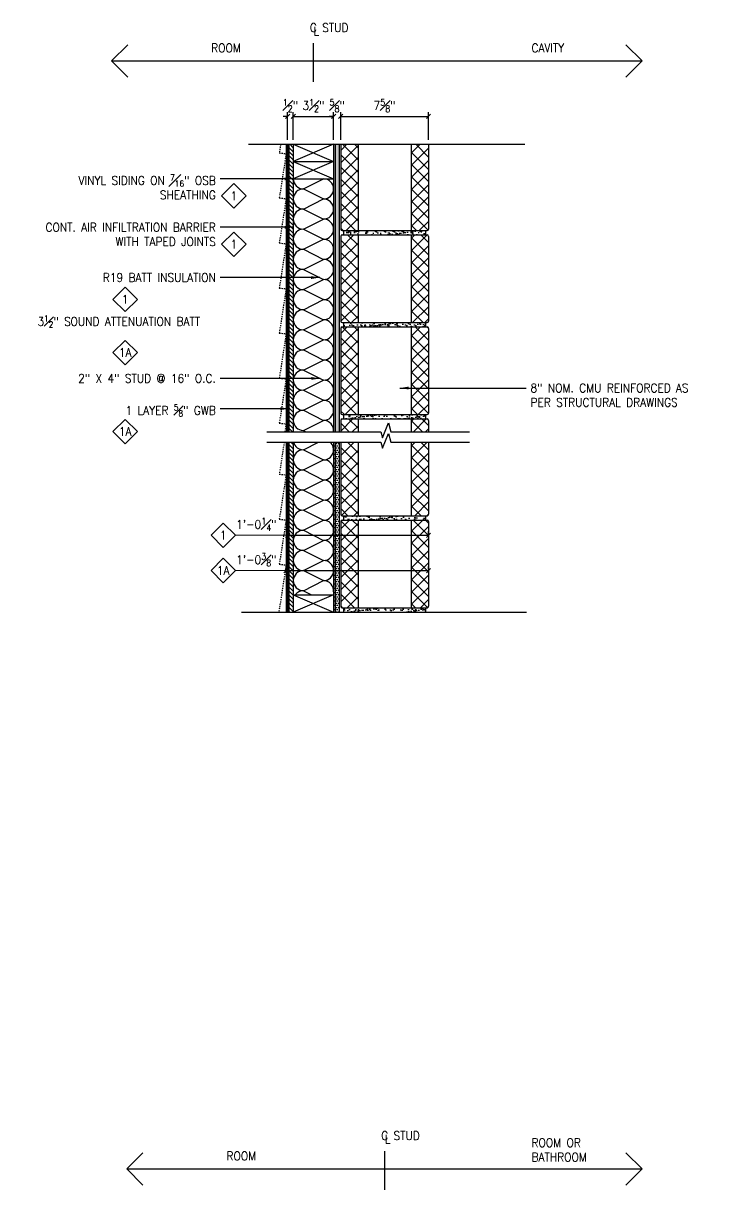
# Model space of a CAD drawing. Header units: inches. Extents: x 14 to 347, y 32 to 277.
# Drawn here: x 14 to 73.7, y 176.1 to 277.5 of the extents above; entities that cross this region are included whole.
import ezdxf
from ezdxf.enums import TextEntityAlignment as Align

# ---------------------------------------------------------------- set-up
doc = ezdxf.new("R2010")
doc.units = ezdxf.units.IN
doc.header["$LTSCALE"] = 0.5
doc.header["$MEASUREMENT"] = 0
doc.linetypes.add('HIDDEN2', pattern=[0.1875, 0.125, -0.0625])
for name, color, linetype in [('A-ANNO-DIMS', 7, 'Continuous'), ('A-ANNO-NOTE', 7, 'Continuous'), ('A-ANNO-SYMB', 7, 'Continuous'), ('A-DETL-MCUT', 2, 'Continuous'), ('A-DETL-PATT', 8, 'Continuous')]:
    doc.layers.add(name, color=color, linetype=linetype)
doc.styles.add('NOTE', font='romans.shx', dxfattribs={"width": 0.9})
doc.dimstyles.new('NOTE8', dxfattribs={"dimscale": 8, "dimtxt": 0.09375, "dimasz": 0.046875, "dimexe": 0.046875, "dimexo": 0.046875, "dimgap": 0.046875, "dimtad": 1, "dimdec": 4, "dimzin": 0, "dimdsep": 46, "dimlunit": 4, "dimtxsty": 'NOTE', "dimblk": 'OBLIQUE', "dimcen": 0.09, "dimadec": 0, "dimazin": 0, "dimtfac": 0.75, "dimtdec": 4, "dimtofl": 0, "dimtmove": 2, "dimatfit": 3, "dimldrblk": 'OBLIQUE', "dimfxl": 0, "dimfrac": 1, "dimtolj": 1, "dimtzin": 0, "dimarcsym": 0})
doc.dimstyles.new('TEXT8', dxfattribs={"dimscale": 8, "dimtxt": 0.09375, "dimasz": 0.09375, "dimexe": 0.046875, "dimexo": 0.046875, "dimgap": 0.046875, "dimtad": 0, "dimdec": 4, "dimzin": 0, "dimdsep": 46, "dimlunit": 4, "dimtxsty": 'NOTE', "dimcen": 0.09, "dimadec": 0, "dimazin": 0, "dimtfac": 0.75, "dimtdec": 4, "dimtofl": 0, "dimtmove": 2, "dimatfit": 3, "dimfxl": 0, "dimfrac": 1, "dimtolj": 1, "dimtzin": 0, "dimarcsym": 0})
pattern_1 = [(135, (0, 0.02974), (-0.1767767, -0.1767767), [])]

# ---------------------------------------------------------------- blocks, each defined once
blk = doc.blocks.new('_Oblique')
at = {"color": 0, "lineweight": -2}
blk.add_line((-0.5, -0.5), (0.5, 0.5), dxfattribs=at)
blk = doc.blocks.new('*D1')
at = {"layer": 'A-ANNO-DIMS', "color": 0, "lineweight": -2}
for p, q in [((36.93, 267.33), (36.93, 269.76)), ((37.43, 267.33), (37.43, 269.76)), ((36.93, 269.38), (36.56, 269.38)), ((37.43, 269.38), (37.81, 269.38))]:
    blk.add_line(p, q, dxfattribs=at)
at = {"layer": 'Defpoints', "color": 0}
for p in [(37.43, 269.38), (36.93, 266.95), (37.43, 266.95)]:
    blk.add_point(p, dxfattribs=at)
at = {"layer": 'A-ANNO-DIMS', "color": 0, "lineweight": -2, "xscale": 0.375, "yscale": 0.375, "zscale": 0.375}
blk.add_blockref('_Oblique', (36.93, 269.38), dxfattribs=at)
at = {"layer": 'A-ANNO-DIMS', "color": 0, "lineweight": -2, "xscale": 0.375, "yscale": 0.375, "zscale": 0.375, "rotation": 180}
blk.add_blockref('_Oblique', (37.43, 269.38), dxfattribs=at)
at = {"layer": 'A-ANNO-DIMS', "color": 0, "insert": (37.18, 270.32), "char_height": 0.75, "attachment_point": 5, "style": 'NOTE'}
blk.add_mtext('\\A1;{\\H0.750000x;\\S1#2;}"', dxfattribs=at)
blk = doc.blocks.new('*D2')
at = {"layer": 'A-ANNO-DIMS', "color": 0, "lineweight": -2}
for p, q in [((37.43, 267.33), (37.43, 269.76)), ((40.93, 267.33), (40.93, 269.76)), ((37.43, 269.38), (40.93, 269.38))]:
    blk.add_line(p, q, dxfattribs=at)
at = {"layer": 'Defpoints', "color": 0}
for p in [(40.93, 269.38), (37.43, 266.95), (40.93, 266.95)]:
    blk.add_point(p, dxfattribs=at)
at = {"layer": 'A-ANNO-DIMS', "color": 0, "lineweight": -2, "xscale": 0.375, "yscale": 0.375, "zscale": 0.375, "rotation": 180}
blk.add_blockref('_Oblique', (37.43, 269.38), dxfattribs=at)
at = {"layer": 'A-ANNO-DIMS', "color": 0, "lineweight": -2, "xscale": 0.375, "yscale": 0.375, "zscale": 0.375}
blk.add_blockref('_Oblique', (40.93, 269.38), dxfattribs=at)
at = {"layer": 'A-ANNO-DIMS', "color": 0, "insert": (39.18, 270.32), "char_height": 0.75, "attachment_point": 5, "style": 'NOTE'}
blk.add_mtext('\\A1;3{\\H0.750000x;\\S1#2;}"', dxfattribs=at)
blk = doc.blocks.new('*D3')
at = {"layer": 'A-ANNO-DIMS', "color": 0, "lineweight": -2}
for p, q in [((40.93, 267.33), (40.93, 269.76)), ((41.56, 267.33), (41.56, 269.76)), ((40.93, 269.38), (40.56, 269.38)), ((41.56, 269.38), (41.93, 269.38))]:
    blk.add_line(p, q, dxfattribs=at)
at = {"layer": 'Defpoints', "color": 0}
for p in [(41.56, 269.38), (40.93, 266.95), (41.56, 266.95)]:
    blk.add_point(p, dxfattribs=at)
at = {"layer": 'A-ANNO-DIMS', "color": 0, "lineweight": -2, "xscale": 0.375, "yscale": 0.375, "zscale": 0.375}
blk.add_blockref('_Oblique', (40.93, 269.38), dxfattribs=at)
at = {"layer": 'A-ANNO-DIMS', "color": 0, "lineweight": -2, "xscale": 0.375, "yscale": 0.375, "zscale": 0.375, "rotation": 180}
blk.add_blockref('_Oblique', (41.56, 269.38), dxfattribs=at)
at = {"layer": 'A-ANNO-DIMS', "color": 0, "insert": (41.24, 270.32), "char_height": 0.75, "attachment_point": 5, "style": 'NOTE'}
blk.add_mtext('\\A1;{\\H0.750000x;\\S5#8;}"', dxfattribs=at)
blk = doc.blocks.new('*D4')
at = {"layer": 'A-ANNO-DIMS', "color": 0, "lineweight": -2}
for p, q in [((41.56, 267.33), (41.56, 269.76)), ((49.18, 267.33), (49.18, 269.76)), ((41.56, 269.38), (49.18, 269.38))]:
    blk.add_line(p, q, dxfattribs=at)
at = {"layer": 'Defpoints', "color": 0}
for p in [(49.18, 269.38), (41.56, 266.95), (49.18, 266.95)]:
    blk.add_point(p, dxfattribs=at)
at = {"layer": 'A-ANNO-DIMS', "color": 0, "lineweight": -2, "xscale": 0.375, "yscale": 0.375, "zscale": 0.375, "rotation": 180}
blk.add_blockref('_Oblique', (41.56, 269.38), dxfattribs=at)
at = {"layer": 'A-ANNO-DIMS', "color": 0, "lineweight": -2, "xscale": 0.375, "yscale": 0.375, "zscale": 0.375}
blk.add_blockref('_Oblique', (49.18, 269.38), dxfattribs=at)
at = {"layer": 'A-ANNO-DIMS', "color": 0, "insert": (45.37, 270.32), "char_height": 0.75, "attachment_point": 5, "style": 'NOTE'}
blk.add_mtext('\\A1;7{\\H0.750000x;\\S5#8;}"', dxfattribs=at)
blk = doc.blocks.new('*D5')
at = {"layer": 'A-ANNO-DIMS', "color": 0, "lineweight": -2}
for p, q in [((36.93, 232.9), (36.93, 233.32)), ((49.18, 233.09), (49.18, 233.32)), ((49.18, 232.95), (36.93, 232.95))]:
    blk.add_line(p, q, dxfattribs=at)
at = {"layer": 'Defpoints', "color": 0}
for p in [(36.93, 232.95), (36.93, 232.53), (49.18, 232.72)]:
    blk.add_point(p, dxfattribs=at)
at = {"layer": 'A-ANNO-DIMS', "color": 0, "lineweight": -2, "xscale": 0.375, "yscale": 0.375, "zscale": 0.375, "rotation": 180}
blk.add_blockref('_Oblique', (36.93, 232.95), dxfattribs=at)
at = {"layer": 'A-ANNO-DIMS', "color": 0, "lineweight": -2, "xscale": 0.375, "yscale": 0.375, "zscale": 0.375}
blk.add_blockref('_Oblique', (49.18, 232.95), dxfattribs=at)
at = {"layer": 'A-ANNO-DIMS', "color": 0, "insert": (34.22, 233.91), "char_height": 0.75, "attachment_point": 5, "style": 'NOTE'}
blk.add_mtext('\\A1;1\'-0{\\H0.750000x;\\S1#4;}"', dxfattribs=at)
blk = doc.blocks.new('*D6')
at = {"layer": 'A-ANNO-DIMS', "color": 0, "lineweight": -2}
for p, q in [((36.81, 229.83), (36.81, 230.26)), ((49.18, 230.03), (49.18, 230.26)), ((49.18, 229.88), (36.81, 229.88))]:
    blk.add_line(p, q, dxfattribs=at)
at = {"layer": 'Defpoints', "color": 0}
for p in [(36.81, 229.88), (36.81, 229.46), (49.18, 229.65)]:
    blk.add_point(p, dxfattribs=at)
at = {"layer": 'A-ANNO-DIMS', "color": 0, "lineweight": -2, "xscale": 0.375, "yscale": 0.375, "zscale": 0.375, "rotation": 180}
blk.add_blockref('_Oblique', (36.81, 229.88), dxfattribs=at)
at = {"layer": 'A-ANNO-DIMS', "color": 0, "lineweight": -2, "xscale": 0.375, "yscale": 0.375, "zscale": 0.375}
blk.add_blockref('_Oblique', (49.18, 229.88), dxfattribs=at)
at = {"layer": 'A-ANNO-DIMS', "color": 0, "insert": (34.22, 230.84), "char_height": 0.75, "attachment_point": 5, "style": 'NOTE'}
blk.add_mtext('\\A1;1\'-0{\\H0.750000x;\\S3#8;}"', dxfattribs=at)
blk = doc.blocks.new('IDENYQ1')
blk.add_lwpolyline([(0, -1.06), (1.06, 0), (0, 1.06), (-1.06, 0)], close=True)
at = {"style": 'NOTE', "width": 0.9}
blk.add_attdef('#', text='', height=0.75, dxfattribs=at).set_placement((0, 0), align=Align.MIDDLE)
blk = doc.blocks.new('TT')
for q in [(-1.41, 1.41), (-1.41, -1.41)]:
    blk.add_line((0, 0), q)

msp = doc.modelspace()

# ---------------------------------------------------------------- hatches: boundary and pattern name
at = {"layer": 'A-DETL-PATT'}
h = msp.add_hatch(dxfattribs=at)
h.set_pattern_fill('ANSI31', color=256, scale=2, angle=90, style=0)
h.set_pattern_definition([(45, (73.86367, 0), (0.1767767, -0.1767767), [])])
h.paths.add_polyline_path([(36.93184, 266.95099), (37.05684, 266.95099), (37.05684, 241.96592), (36.93184, 241.96592)])
h = msp.add_hatch(dxfattribs=at)
h.set_pattern_fill('ANSI31', color=256, scale=2, angle=90, style=0)
h.set_pattern_definition(pattern_1)
h.paths.add_polyline_path([(37.05684, 241.96592), (37.43184, 241.96592), (37.43184, 266.95099), (37.05684, 266.95099)])
h = msp.add_hatch(dxfattribs=at)
h.set_pattern_fill('DOTS', color=256, scale=3, style=0)
h.paths.add_polyline_path([(41.43184, 266.95099), (41.05684, 266.95099), (41.05684, 241.96592), (41.43184, 241.96592)])
h = msp.add_hatch(dxfattribs=at)
h.set_pattern_fill('NET', color=256, scale=6, angle=45, style=0)
h.paths.add_polyline_path([(43.05684, 266.95099), (41.55684, 266.95099), (41.55684, 259.57599, 0.414213562), (41.68184, 259.45099), (43.05684, 259.45099)])
h.paths.add_polyline_path([(43.05684, 259.07599), (41.68184, 259.07599, 0.414213562), (41.55684, 258.95099), (41.55684, 251.57599, 0.414213562), (41.68184, 251.45099), (43.05684, 251.45099)])
h.paths.add_polyline_path([(43.05684, 251.07599), (41.68184, 251.07599, 0.414213562), (41.55684, 250.95099), (41.55684, 243.57599, 0.414213562), (41.68184, 243.45099), (43.05684, 243.45099)])
h.paths.add_polyline_path([(43.05684, 243.07599), (41.68184, 243.07599, 0.414213562), (41.55684, 242.95099), (41.55684, 241.96592), (43.05684, 241.96592)])
h.paths.add_polyline_path([(49.18184, 250.95099, 0.414213562), (49.05684, 251.07599), (47.68184, 251.07599), (47.68184, 243.45099), (49.05684, 243.45099, 0.414213562), (49.18184, 243.57599)])
h.paths.add_polyline_path([(49.18184, 242.95099, 0.414213562), (49.05684, 243.07599), (47.68184, 243.07599), (47.68184, 241.96592), (49.18184, 241.96592)])
h.paths.add_polyline_path([(49.18184, 258.95099, 0.414213562), (49.05684, 259.07599), (47.68184, 259.07599), (47.68184, 251.45099), (49.05684, 251.45099, 0.414213562), (49.18184, 251.57599)])
h.paths.add_polyline_path([(49.18184, 266.95099), (47.68184, 266.95099), (47.68184, 259.45099), (49.05684, 259.45099, 0.414213562), (49.18184, 259.57599)])
h = msp.add_hatch(dxfattribs=at)
h.set_pattern_fill('AR-SAND', color=256, scale=0.25, style=0)
h.paths.add_polyline_path([(41.80684, 259.45099), (41.80684, 259.07599), (48.93184, 259.07599), (48.93184, 259.45099)])
h = msp.add_hatch(dxfattribs=at)
h.set_pattern_fill('AR-SAND', color=256, scale=0.25, style=0)
h.paths.add_polyline_path([(41.80684, 234.6649), (41.80684, 234.2899), (48.93184, 234.2899), (48.93184, 234.6649)])
h.paths.add_polyline_path([(41.80684, 243.45099), (41.80684, 243.07599), (48.93184, 243.07599), (48.93184, 243.45099)])
h.paths.add_polyline_path([(48.93184, 251.07599), (48.93184, 251.45099), (41.80684, 251.45099), (41.80684, 251.07599)])
h = msp.add_hatch(dxfattribs=at)
h.set_pattern_fill('ANSI31', color=256, scale=2, style=0)
h.paths.add_polyline_path([(37.05684, 241.05675), (36.93184, 241.05675), (36.93184, 226.2899), (37.05684, 226.2899)])
h = msp.add_hatch(dxfattribs=at)
h.set_pattern_fill('ANSI31', color=256, scale=2, angle=90, style=0)
h.set_pattern_definition(pattern_1)
h.paths.add_polyline_path([(37.05684, 226.2899), (37.43184, 226.2899), (37.43184, 241.05675), (37.05684, 241.05675)])
h = msp.add_hatch(dxfattribs=at)
h.set_pattern_fill('DOTS', color=256, scale=3, style=0)
h.paths.add_polyline_path([(41.43184, 241.05675), (41.05684, 241.05675), (41.05684, 226.2899), (41.43184, 226.2899)])
h = msp.add_hatch(dxfattribs=at)
h.set_pattern_fill('NET', color=256, scale=6, angle=45, style=0)
h.paths.add_polyline_path([(49.18184, 241.05675), (47.68184, 241.05675), (47.68184, 234.6649), (49.05684, 234.6649, 0.414213562), (49.18184, 234.7899)])
h.paths.add_polyline_path([(49.18184, 234.1649, 0.414213562), (49.05684, 234.2899), (47.68184, 234.2899), (47.68184, 226.6649), (49.05684, 226.6649, 0.414213562), (49.18184, 226.7899)])
h.paths.add_polyline_path([(43.05684, 234.2899), (41.68184, 234.2899, 0.414213562), (41.55684, 234.1649), (41.55684, 226.7899, 0.414213562), (41.68184, 226.6649), (43.05684, 226.6649)])
h.paths.add_polyline_path([(43.05684, 241.05675), (41.55684, 241.05675), (41.55684, 234.7899, 0.414213562), (41.68184, 234.6649), (43.05684, 234.6649)])
h = msp.add_hatch(dxfattribs=at)
h.set_pattern_fill('AR-SAND', color=256, scale=0.25, style=0)
h.paths.add_polyline_path([(48.93184, 226.6649), (41.80684, 226.6649), (41.80684, 226.2899), (48.93184, 226.2899)])

# ---------------------------------------------------------------- linework, layer by layer
at = {"layer": 'A-ANNO-DIMS'}
for p, q in [((36.93184, 232.94995), (32.40553, 232.9684)), ((36.93184, 229.88057), (32.40553, 229.89902))]:
    msp.add_line(p, q, dxfattribs=at)
at = {"layer": 'A-ANNO-NOTE'}
for p, q in [((39.18184, 272.39696), (39.18184, 275.75591)), ((21.63342, 274.20099), (67.74104, 274.20099)), ((45.39432, 176.07122), (45.39432, 179.43017)), ((22.95616, 177.87525), (67.75011, 177.87525))]:
    msp.add_line(p, q, dxfattribs=at)
at = {"layer": 'A-ANNO-SYMB'}
for p, q in [((35.14221, 241.96592), (45.02969, 241.96592)), ((45.92184, 241.96592), (52.73301, 241.96592)), ((35.14221, 241.05675), (45.02969, 241.05675)), ((45.92184, 241.05675), (52.73301, 241.05675)), ((36.93184, 232.94995), (32.40553, 232.9684)), ((36.93184, 229.88057), (32.40553, 229.89902))]:
    msp.add_line(p, q, dxfattribs=at)
for points in [[(45.02969, 241.96592), (45.17535, 241.43648), (45.70335, 242.72751), (45.92184, 241.96592)], [(45.02969, 241.05675), (45.17535, 240.52731), (45.70335, 241.81834), (45.92184, 241.05675)]]:
    msp.add_lwpolyline(points, dxfattribs=at)
at = {"layer": 'A-DETL-MCUT'}
for p, q in [((33.53908, 266.95099), (57.54208, 266.95099)), ((36.80684, 266.95099), (36.80684, 241.96592)), ((36.93184, 266.95099), (36.93184, 241.96592)), ((37.05684, 266.95099), (37.05684, 241.96592)), ((37.43184, 266.95099), (37.43184, 241.96592)), ((37.43184, 266.95099), (40.93184, 265.45099)), ((40.93184, 266.95099), (37.43184, 265.45099)), ((40.93184, 266.95099), (40.93184, 241.96592)), ((41.05684, 266.95099), (41.05684, 241.96592)), ((41.43184, 266.95099), (41.43184, 241.96592)), ((41.55684, 266.95099), (41.55684, 259.57599)), ((43.05684, 266.95099), (43.05684, 259.45099)), ((47.68184, 266.95099), (47.68184, 259.45099)), ((49.18184, 266.95099), (49.18184, 259.57599)), ((37.43184, 265.45099), (40.93184, 265.45099)), ((40.93184, 265.45099), (37.43184, 263.95099)), ((37.43184, 265.45099), (40.93184, 263.95099)), ((37.43184, 263.95099), (40.93184, 263.95099)), ((41.55684, 258.95099), (41.55684, 251.57599)), ((41.68184, 259.45099), (49.05684, 259.45099)), ((41.68184, 259.07599), (49.05684, 259.07599)), ((41.80684, 259.45099), (41.80684, 259.07599)), ((43.05684, 259.07599), (43.05684, 251.45099)), ((47.68184, 259.07599), (47.68184, 251.45099)), ((48.93184, 259.45099), (48.93184, 259.07599)), ((49.18184, 258.95099), (49.18184, 251.57599)), ((41.55684, 250.95099), (41.55684, 243.57599)), ((41.68184, 251.45099), (49.05684, 251.45099)), ((41.68184, 251.07599), (49.05684, 251.07599)), ((41.80684, 251.45099), (41.80684, 251.07599)), ((43.05684, 251.07599), (43.05684, 243.45099)), ((47.68184, 251.07599), (47.68184, 243.45099)), ((48.93184, 251.45099), (48.93184, 251.07599)), ((49.18184, 250.95099), (49.18184, 243.57599)), ((41.68184, 243.45099), (49.05684, 243.45099)), ((41.80684, 243.45099), (41.80684, 243.07599)), ((48.93184, 243.45099), (48.93184, 243.07599)), ((41.55684, 242.95099), (41.55684, 241.96592)), ((41.68184, 243.07599), (49.05684, 243.07599)), ((43.05684, 243.07599), (43.05684, 241.96592)), ((47.68184, 243.07599), (47.68184, 241.96592)), ((49.18184, 242.95099), (49.18184, 241.96592)), ((36.80684, 241.05675), (36.80684, 226.2899)), ((36.93184, 241.05675), (36.93184, 226.2899)), ((37.05684, 241.05675), (37.05684, 226.2899)), ((37.43184, 241.05675), (37.43184, 226.2899)), ((40.93184, 241.05675), (40.93184, 226.2899)), ((41.05684, 241.05675), (41.05684, 226.2899)), ((41.43184, 241.05675), (41.43184, 226.2899)), ((41.55684, 241.05675), (41.55684, 234.7899)), ((43.05684, 241.05675), (43.05684, 234.6649)), ((47.68184, 241.05675), (47.68184, 234.6649)), ((49.18184, 241.05675), (49.18184, 234.7899)), ((41.68184, 234.6649), (49.05684, 234.6649)), ((41.68184, 234.2899), (49.05684, 234.2899)), ((41.80684, 234.6649), (41.80684, 234.2899)), ((43.05684, 234.2899), (43.05684, 226.6649)), ((47.68184, 234.2899), (47.68184, 226.6649)), ((48.93184, 234.6649), (48.93184, 234.2899)), ((41.55684, 234.1649), (41.55684, 226.7899)), ((49.18184, 234.1649), (49.18184, 226.7899)), ((37.43184, 227.7899), (40.93184, 227.7899)), ((37.43184, 227.7899), (40.93184, 226.2899)), ((40.93184, 227.7899), (37.43184, 226.2899)), ((32.94289, 226.2899), (57.68326, 226.2899)), ((41.68184, 226.6649), (49.05684, 226.6649)), ((41.80684, 226.6649), (41.80684, 226.2899)), ((48.93184, 226.6649), (48.93184, 226.2899))]:
    msp.add_line(p, q, dxfattribs=at)
at = {"layer": 'A-DETL-MCUT', "linetype": 'HIDDEN2'}
for p, q in [((36.32929, 266.95099), (36.21475, 266.20496)), ((36.21475, 266.20496), (36.80684, 266.14563)), ((36.80684, 266.14563), (36.21475, 262.2891)), ((36.21475, 262.2891), (36.80684, 262.22977)), ((36.80684, 262.22977), (36.21475, 258.37324)), ((36.21475, 258.37324), (36.80684, 258.31391)), ((36.80684, 258.31391), (36.21475, 254.45738)), ((36.21475, 254.45738), (36.80684, 254.39805)), ((36.80684, 254.39805), (36.21475, 250.54152)), ((36.21475, 250.54152), (36.80684, 250.48219)), ((36.80684, 250.48219), (36.21475, 246.62566)), ((36.21475, 246.62566), (36.80684, 246.56633)), ((36.80684, 246.56633), (36.21475, 242.7098)), ((36.21475, 242.7098), (36.80684, 242.65047)), ((36.80684, 242.65047), (36.70174, 241.96592)), ((36.64216, 241.05675), (36.21475, 238.27282)), ((36.21475, 238.27282), (36.80684, 238.21349)), ((36.80684, 238.21349), (36.21475, 234.35697)), ((36.21475, 234.35697), (36.80684, 234.29763)), ((36.80684, 234.29763), (36.21475, 230.44111)), ((36.80684, 230.38177), (36.17862, 226.2899)), ((36.21475, 230.44111), (36.80684, 230.38177))]:
    msp.add_line(p, q, dxfattribs=at)
at = {"layer": 'A-DETL-MCUT'}
for centre, start, end in [((41.68184, 259.57599), 180, 270), ((41.68184, 258.95099), 90, 180), ((49.05684, 259.57599), 270, 0), ((49.05684, 258.95099), 0, 90), ((41.68184, 251.57599), 180, 270), ((49.05684, 251.57599), 270, 0), ((41.68184, 250.95099), 90, 180), ((49.05684, 250.95099), 0, 90), ((41.68184, 243.57599), 180, 270), ((49.05684, 243.57599), 270, 0), ((41.68184, 242.95099), 90, 180), ((49.05684, 242.95099), 0, 90), ((41.68184, 234.7899), 180, 270), ((41.68184, 234.1649), 90, 180), ((49.05684, 234.7899), 270, 0), ((49.05684, 234.1649), 0, 90), ((41.68184, 226.7899), 180, 270), ((49.05684, 226.7899), 270, 0)]:
    msp.add_arc(centre, 0.125, start, end, dxfattribs=at)
at = {"layer": 'A-DETL-PATT'}
for p, q in [((38.30684, 263.07599), (40.05684, 263.95099)), ((38.30684, 263.07599), (40.05684, 262.20099)), ((38.30684, 261.32599), (40.05684, 262.20099)), ((38.30684, 261.32599), (40.05684, 260.45099)), ((38.30684, 259.57599), (40.05684, 260.45099)), ((38.30684, 259.57599), (40.05684, 258.70099)), ((38.30684, 257.82599), (40.05684, 258.70099)), ((38.30684, 257.82599), (40.05684, 256.95099)), ((38.30684, 256.07599), (40.05684, 256.95099)), ((38.30684, 256.07599), (40.05684, 255.20099)), ((38.30684, 254.32599), (40.05684, 255.20099)), ((38.30684, 254.32599), (40.05684, 253.45099)), ((38.30684, 252.57599), (40.05684, 253.45099)), ((38.30684, 252.57599), (40.05684, 251.70099)), ((38.30684, 250.82599), (40.05684, 251.70099)), ((38.30684, 250.82599), (40.05684, 249.95099)), ((38.30684, 249.07599), (40.05684, 249.95099)), ((38.30684, 249.07599), (40.05684, 248.20099)), ((38.30684, 247.32599), (40.05684, 248.20099)), ((38.30684, 247.32599), (40.05684, 246.45099)), ((38.30684, 245.57599), (40.05684, 246.45099)), ((38.30684, 245.57599), (40.05684, 244.70099)), ((38.30684, 243.82599), (40.05684, 244.70099)), ((38.30684, 243.82599), (40.05684, 242.95099)), ((38.30684, 242.07599), (40.05684, 242.95099)), ((38.30684, 242.07599), (38.52697, 241.96592)), ((38.30684, 240.39351), (39.63331, 241.05675)), ((38.30684, 240.39351), (40.05684, 239.51851)), ((38.30684, 238.64351), (40.05684, 239.51851)), ((38.30684, 238.64351), (40.05684, 237.76851)), ((38.30684, 236.89351), (40.05684, 237.76851)), ((38.30684, 236.89351), (40.05684, 236.01851)), ((38.30684, 235.14351), (40.05684, 236.01851)), ((38.30684, 235.14351), (40.05684, 234.26851)), ((38.30684, 233.39351), (40.05684, 234.26851)), ((38.30684, 233.39351), (40.05684, 232.51851)), ((38.30684, 231.64351), (40.05684, 232.51851)), ((38.30684, 231.64351), (40.05684, 230.76851)), ((38.30684, 229.89351), (40.05684, 230.76851)), ((38.30684, 229.89351), (40.05684, 229.01851)), ((38.30684, 228.14351), (40.05684, 229.01851)), ((38.30684, 228.14351), (39.01407, 227.7899))]:
    msp.add_line(p, q, dxfattribs=at)
for centre, start, end in [((38.30684, 263.95099), 180, 270), ((40.05684, 263.07599), 270, 90), ((38.30684, 262.20099), 90, 270), ((40.05684, 261.32599), 270, 90), ((38.30684, 260.45099), 90, 270), ((40.05684, 259.57599), 270, 90), ((38.30684, 258.70099), 90, 270), ((40.05684, 257.82599), 270, 90), ((38.30684, 256.95099), 90, 270), ((40.05684, 256.07599), 270, 90), ((38.30684, 255.20099), 90, 270), ((40.05684, 254.32599), 270, 90), ((38.30684, 253.45099), 90, 270), ((38.30684, 251.70099), 90, 270), ((40.05684, 252.57599), 270, 90), ((40.05684, 250.82599), 270, 90), ((38.30684, 249.95099), 90, 270), ((40.05684, 249.07599), 270, 90), ((38.30684, 248.20099), 90, 270), ((40.05684, 247.32599), 270, 90), ((38.30684, 246.45099), 90, 270), ((40.05684, 245.57599), 270, 90), ((38.30684, 244.70099), 90, 270), ((40.05684, 243.82599), 270, 90), ((38.30684, 242.95099), 90, 270), ((40.05684, 242.07599), 352.7736045, 90), ((38.30684, 239.51851), 90, 270), ((38.30684, 241.26851), 194.0055642, 270), ((40.05684, 240.39351), 270, 49.2867819), ((40.05684, 238.64351), 270, 90), ((38.30684, 237.76851), 90, 270), ((40.05684, 236.89351), 270, 90), ((38.30684, 236.01851), 90, 270), ((40.05684, 235.14351), 270, 90), ((38.30684, 234.26851), 90, 270), ((40.05684, 233.39351), 270, 90), ((38.30684, 232.51851), 90, 270), ((40.05684, 231.64351), 270, 90), ((38.30684, 230.76851), 90, 270), ((40.05684, 229.89351), 270, 90), ((38.30684, 229.01851), 90, 270), ((40.05684, 228.14351), 352.7736045, 90), ((38.30684, 227.26851), 90, 143.4254336)]:
    msp.add_arc(centre, 0.875, start, end, dxfattribs=at)

# ---------------------------------------------------------------- block references
at = {"layer": 'A-ANNO-NOTE', "xscale": -1}
for p in [(21.63342, 274.20099), (22.95616, 177.87525)]:
    msp.add_blockref('TT', p, dxfattribs=at)
at = {"layer": 'A-ANNO-NOTE'}
for p in [(67.74104, 274.20099), (67.75011, 177.87525)]:
    msp.add_blockref('TT', p, dxfattribs=at)
for p, values in [((32.26336, 262.47198), {'#': '1'}), ((32.26336, 258.26167), {'#': '1'}), ((22.82482, 253.47422), {'#': '1'}), ((22.82482, 248.84809), {'#': '1A'}), ((22.82482, 241.98191), {'#': '1A'})]:
    msp.add_blockref('IDENYQ1', p, dxfattribs=at).add_auto_attribs(values)
at = {"layer": 'A-ANNO-SYMB'}
for p, values in [((31.34487, 232.9684), {'#': '1'}), ((31.34487, 229.89902), {'#': '1A'})]:
    msp.add_blockref('IDENYQ1', p, dxfattribs=at).add_auto_attribs(values)

# ---------------------------------------------------------------- texts
at = {"layer": 'A-ANNO-NOTE', "char_height": 0.75, "style": 'NOTE'}
for s, insert, width, attachment_point in [('C STUD', (38.8669, 277.47059), 5.2763516, 1), ('L', (39.17567, 277.16222), 2.5, 1), ('ROOM', (30.30551, 275.70446), 2.5, 1), ('CAVITY', (58.11765, 275.70446), 2.5, 1), ('\\A1;VINYL SIDING ON {\\H0.7x;\\S7#16;}" OSB\\PSHEATHING', (30.68952, 264.32599), 15.5744503, 3), ('CONT. AIR INFILTRATION BARRIER\\PWITH TAPED JOINTS', (30.68952, 260.11568), 17.7549717, 3), ('\\A1;R19 BATT INSULATION', (30.68952, 255.74253), 14, 3), ('\\A1;3{\\H0.7x;\\S1#2;}" SOUND ATTENUATION BATT', (15.19483, 252.07446), 16.1167403, 1), ('\\A1;2" X 4" STUD @ 16" O.C.', (30.68952, 246.97489), 14, 3), ('\\A1;8" NOM. CMU REINFORCED AS\\PPER STRUCTURAL DRAWINGS', (58.04425, 246.13784), 17.0104968, 1), ('\\A1;1 LAYER {\\H0.7x;\\S5#8;}" GWB', (30.68952, 244.34133), 14, 3), ('C STUD', (45.07939, 181.14485), 5.2763516, 1), ('L', (45.38816, 180.83648), 2.5, 1), ('ROOM OR\\PBATHROOM', (58.12672, 180.52656), 6.345085, 1), ('ROOM', (31.62825, 179.37871), 2.5, 1)]:
    msp.add_mtext(s, dxfattribs=dict(at, insert=insert, width=width, attachment_point=attachment_point))

# ---------------------------------------------------------------- dimensions: what is measured, and where the dimension line sits
at = {"layer": 'A-ANNO-DIMS'}
for base, p1, p2, picture, middle in [((37.43184, 269.38475), (36.93184, 266.95099), (37.43184, 266.95099), '*D1', (37.18184, 270.32225)), ((41.55684, 269.38475), (40.93184, 266.95099), (41.55684, 266.95099), '*D3', (41.24434, 270.32225)), ((36.93184, 232.94995), (49.18184, 232.71974), (36.93184, 232.52791), '*D5', (34.21577, 233.9059)), ((36.80684, 229.88057), (49.18184, 229.65037), (36.80684, 229.45853), '*D6', (34.21577, 230.83652))]:
    dim = msp.add_linear_dim(base=base, p1=p1, p2=p2, dimstyle='NOTE8', dxfattribs=at)
    dim.commit()
    dim.dimension.update_dxf_attribs({"geometry": picture, "text_midpoint": middle, "dimtype": 160})
for base, p1, p2, picture, middle in [((40.93184, 269.38475), (37.43184, 266.95099), (40.93184, 266.95099), '*D2', (39.18184, 270.32225)), ((49.18184, 269.38475), (41.55684, 266.95099), (49.18184, 266.95099), '*D4', (45.36934, 270.32225))]:
    dim = msp.add_linear_dim(base=base, p1=p1, p2=p2, dimstyle='NOTE8', dxfattribs=at)
    dim.commit()
    dim.dimension.update_dxf_attribs({"geometry": picture, "text_midpoint": middle})

# ---------------------------------------------------------------- leaders
at = {"layer": 'A-ANNO-NOTE', "annotation_type": 0, "has_hookline": 1}
for points, hookline_direction, text_width in [([(37.43184, 263.95099), (31.06452, 263.95099)], 1, 13.59786), ([(37.43184, 259.74068), (31.06452, 259.74068)], 1, 16.71429), ([(39.72376, 255.36753), (31.06452, 255.36753)], 1, 10.96071), ([(39.75903, 246.59989), (31.06452, 246.59989)], 1, 13.82143), ([(46.69379, 245.76284), (57.66925, 245.76284)], 0, 15.65357), ([(37.05684, 243.96633), (31.06452, 243.96633)], 1, 8.81179)]:
    msp.add_leader(points, dimstyle='TEXT8', override={"dimgap": 0.046875, "dimtad": 0}, dxfattribs=dict(at, hookline_direction=hookline_direction, text_width=text_width))

doc.saveas('drawing.dxf')
